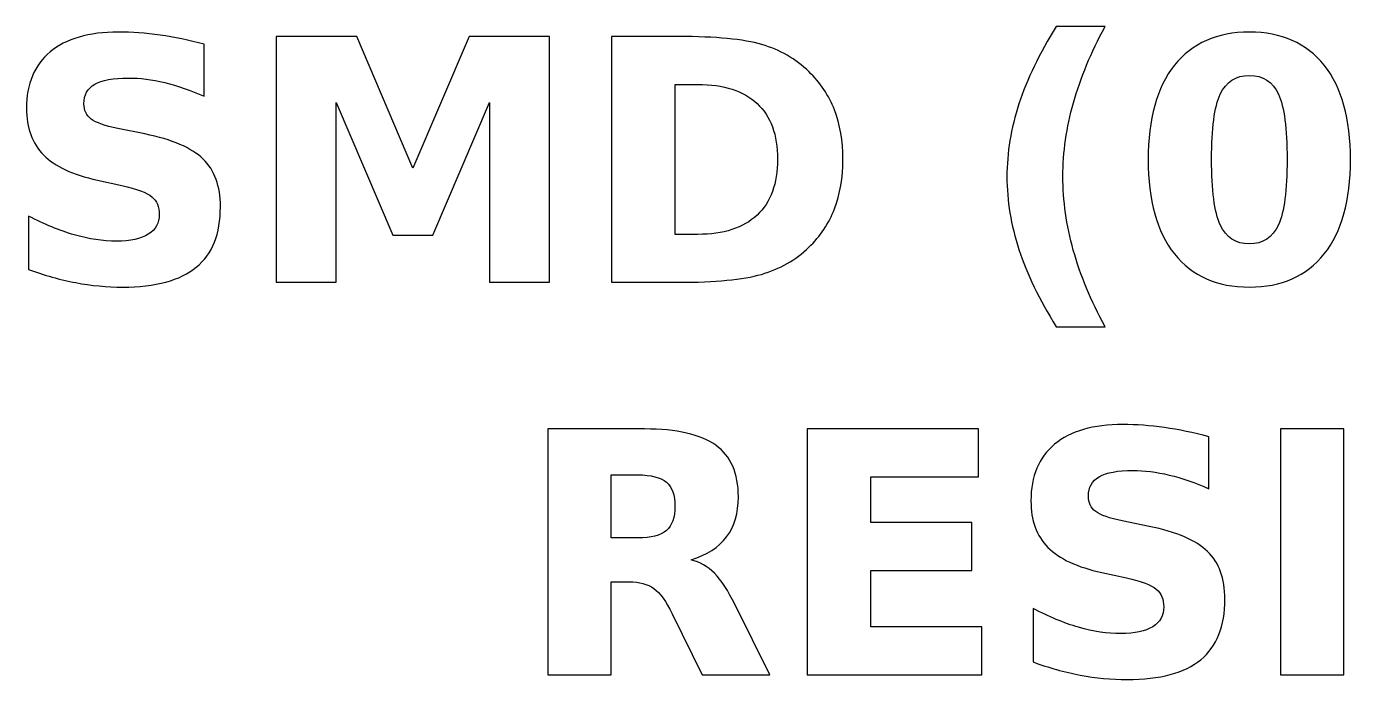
# Model space of a CAD drawing. Extents: x -112.4 to -97.6, y -152.4 to -142.
# Drawn here: x -112.42 to -106.88, y -144.69 to -141.95 of the extents above; entities that cross this region are included whole.
import ezdxf

# ---------------------------------------------------------------- set-up
doc = ezdxf.new("R2010")
doc.units = 0
doc.header["$MEASUREMENT"] = 0
doc.layers.add('LAYER_1', color=7, linetype='CONTINUOUS')

msp = doc.modelspace()

# ---------------------------------------------------------------- linework, layer by layer
at = {"layer": 'LAYER_1'}
for points, knots in [([(-107.9099, -143.2106), (-107.9099, -143.2106), (-108.1145, -143.2106), (-108.1145, -143.2106), (-108.1145, -143.2106), (-108.1848, -143.0973), (-108.2368, -142.9893), (-108.2702, -142.887), (-108.2702, -142.887), (-108.3038, -142.7849), (-108.3205, -142.6836), (-108.3205, -142.5829), (-108.3205, -142.5829), (-108.3205, -142.4823), (-108.3036, -142.3804), (-108.27, -142.2774), (-108.27, -142.2774), (-108.2361, -142.1742), (-108.1844, -142.0665), (-108.1145, -141.9538), (-108.1145, -141.9538), (-108.1145, -141.9538), (-107.9099, -141.9538), (-107.9099, -141.9538), (-107.9099, -141.9538), (-107.9687, -142.0627), (-108.0127, -142.1692), (-108.0421, -142.2732), (-108.0421, -142.2732), (-108.0715, -142.3771), (-108.0863, -142.4799), (-108.0863, -142.5815), (-108.0863, -142.5815), (-108.0863, -142.6831), (-108.0717, -142.7859), (-108.0426, -142.8903), (-108.0426, -142.8903), (-108.0134, -142.9945), (-107.9692, -143.1013), (-107.9099, -143.2106)], [0, 0, 0, 0, 0.1, 0.1, 0.1, 0.1, 0.2, 0.2, 0.2, 0.2, 0.3, 0.3, 0.3, 0.3, 0.4, 0.4, 0.4, 0.4, 0.5, 0.5, 0.5, 0.5, 0.6, 0.6, 0.6, 0.6, 0.7, 0.7, 0.7, 0.7, 0.8, 0.8, 0.8, 0.8, 0.9, 0.9, 0.9, 0.9, 1, 1, 1, 1]), ([(-111.6794, -142.0284), (-111.6794, -142.0284), (-111.6794, -142.2459), (-111.6794, -142.2459), (-111.6794, -142.2459), (-111.7359, -142.2207), (-111.7911, -142.2017), (-111.8447, -142.1888), (-111.8447, -142.1888), (-111.8986, -142.1758), (-111.9494, -142.1695), (-111.9971, -142.1695), (-111.9971, -142.1695), (-112.0604, -142.1695), (-112.1074, -142.1782), (-112.1378, -142.1956), (-112.1378, -142.1956), (-112.1681, -142.2132), (-112.1832, -142.2403), (-112.1832, -142.277), (-112.1832, -142.277), (-112.1832, -142.3045), (-112.1731, -142.3261), (-112.1526, -142.3414), (-112.1526, -142.3414), (-112.1321, -142.3567), (-112.095, -142.3701), (-112.0411, -142.3811), (-112.0411, -142.3811), (-112.0411, -142.3811), (-111.9282, -142.4037), (-111.9282, -142.4037), (-111.9282, -142.4037), (-111.8137, -142.4268), (-111.7326, -142.4616), (-111.6844, -142.5086), (-111.6844, -142.5086), (-111.6361, -142.5554), (-111.6119, -142.622), (-111.6119, -142.7083), (-111.6119, -142.7083), (-111.6119, -142.8219), (-111.6455, -142.9063), (-111.7128, -142.9616), (-111.7128, -142.9616), (-111.7801, -143.0168), (-111.8828, -143.0446), (-112.0211, -143.0446), (-112.0211, -143.0446), (-112.0865, -143.0446), (-112.1519, -143.0385), (-112.2175, -143.026), (-112.2175, -143.026), (-112.2831, -143.0135), (-112.349, -142.9952), (-112.4146, -142.971), (-112.4146, -142.971), (-112.4146, -142.971), (-112.4146, -142.7471), (-112.4146, -142.7471), (-112.4146, -142.7471), (-112.349, -142.7819), (-112.2855, -142.8082), (-112.2241, -142.8259), (-112.2241, -142.8259), (-112.1627, -142.8435), (-112.1037, -142.8524), (-112.0468, -142.8524), (-112.0468, -142.8524), (-111.9889, -142.8524), (-111.9445, -142.8428), (-111.9137, -142.8235), (-111.9137, -142.8235), (-111.8828, -142.8042), (-111.8676, -142.7767), (-111.8676, -142.7407), (-111.8676, -142.7407), (-111.8676, -142.7087), (-111.8779, -142.6838), (-111.8988, -142.6664), (-111.8988, -142.6664), (-111.9198, -142.649), (-111.9614, -142.6333), (-112.024, -142.6196), (-112.024, -142.6196), (-112.024, -142.6196), (-112.1267, -142.5968), (-112.1267, -142.5968), (-112.1267, -142.5968), (-112.2295, -142.5747), (-112.3048, -142.5397), (-112.3523, -142.4914), (-112.3523, -142.4914), (-112.3998, -142.4432), (-112.4235, -142.3781), (-112.4235, -142.2965), (-112.4235, -142.2965), (-112.4235, -142.1939), (-112.3904, -142.1151), (-112.3243, -142.0601), (-112.3243, -142.0601), (-112.2582, -142.0048), (-112.1632, -141.9773), (-112.039, -141.9773), (-112.039, -141.9773), (-111.9826, -141.9773), (-111.9245, -141.9816), (-111.8647, -141.99), (-111.8647, -141.99), (-111.805, -141.9985), (-111.7432, -142.0112), (-111.6794, -142.0284)], [0, 0, 0, 0, 0.035714, 0.035714, 0.035714, 0.035714, 0.071429, 0.071429, 0.071429, 0.071429, 0.107143, 0.107143, 0.107143, 0.107143, 0.142857, 0.142857, 0.142857, 0.142857, 0.178571, 0.178571, 0.178571, 0.178571, 0.214286, 0.214286, 0.214286, 0.214286, 0.25, 0.25, 0.25, 0.25, 0.285714, 0.285714, 0.285714, 0.285714, 0.321429, 0.321429, 0.321429, 0.321429, 0.357143, 0.357143, 0.357143, 0.357143, 0.392857, 0.392857, 0.392857, 0.392857, 0.428571, 0.428571, 0.428571, 0.428571, 0.464286, 0.464286, 0.464286, 0.464286, 0.5, 0.5, 0.5, 0.5, 0.535714, 0.535714, 0.535714, 0.535714, 0.571429, 0.571429, 0.571429, 0.571429, 0.607143, 0.607143, 0.607143, 0.607143, 0.642857, 0.642857, 0.642857, 0.642857, 0.678571, 0.678571, 0.678571, 0.678571, 0.714286, 0.714286, 0.714286, 0.714286, 0.75, 0.75, 0.75, 0.75, 0.785714, 0.785714, 0.785714, 0.785714, 0.821429, 0.821429, 0.821429, 0.821429, 0.857143, 0.857143, 0.857143, 0.857143, 0.892857, 0.892857, 0.892857, 0.892857, 0.928571, 0.928571, 0.928571, 0.928571, 0.964286, 0.964286, 0.964286, 0.964286, 1, 1, 1, 1]), ([(-111.3791, -141.9959), (-111.3791, -141.9959), (-111.0416, -141.9959), (-111.0416, -141.9959), (-111.0416, -141.9959), (-111.0416, -141.9959), (-110.8071, -142.5465), (-110.8071, -142.5465), (-110.8071, -142.5465), (-110.8071, -142.5465), (-110.5715, -141.9959), (-110.5715, -141.9959), (-110.5715, -141.9959), (-110.5715, -141.9959), (-110.2347, -141.9959), (-110.2347, -141.9959), (-110.2347, -141.9959), (-110.2347, -141.9959), (-110.2347, -143.0246), (-110.2347, -143.0246), (-110.2347, -143.0246), (-110.2347, -143.0246), (-110.4854, -143.0246), (-110.4854, -143.0246), (-110.4854, -143.0246), (-110.4854, -143.0246), (-110.4854, -142.2722), (-110.4854, -142.2722), (-110.4854, -142.2722), (-110.4854, -142.2722), (-110.7225, -142.8268), (-110.7225, -142.8268), (-110.7225, -142.8268), (-110.7225, -142.8268), (-110.8906, -142.8268), (-110.8906, -142.8268), (-110.8906, -142.8268), (-110.8906, -142.8268), (-111.1277, -142.2722), (-111.1277, -142.2722), (-111.1277, -142.2722), (-111.1277, -142.2722), (-111.1277, -143.0246), (-111.1277, -143.0246), (-111.1277, -143.0246), (-111.1277, -143.0246), (-111.3791, -143.0246), (-111.3791, -143.0246), (-111.3791, -143.0246), (-111.3791, -143.0246), (-111.3791, -141.9959), (-111.3791, -141.9959)], [0, 0, 0, 0, 0.076923, 0.076923, 0.076923, 0.076923, 0.153846, 0.153846, 0.153846, 0.153846, 0.230769, 0.230769, 0.230769, 0.230769, 0.307692, 0.307692, 0.307692, 0.307692, 0.384615, 0.384615, 0.384615, 0.384615, 0.461538, 0.461538, 0.461538, 0.461538, 0.538462, 0.538462, 0.538462, 0.538462, 0.615385, 0.615385, 0.615385, 0.615385, 0.692308, 0.692308, 0.692308, 0.692308, 0.769231, 0.769231, 0.769231, 0.769231, 0.846154, 0.846154, 0.846154, 0.846154, 0.923077, 0.923077, 0.923077, 0.923077, 1, 1, 1, 1]), ([(-109.9748, -141.9959), (-109.9748, -141.9959), (-109.6949, -141.9959), (-109.6949, -141.9959), (-109.6949, -141.9959), (-109.5388, -141.9959), (-109.4226, -142.007), (-109.3462, -142.0293), (-109.3462, -142.0293), (-109.2697, -142.0516), (-109.2041, -142.0893), (-109.1493, -142.1427), (-109.1493, -142.1427), (-109.1011, -142.189), (-109.0654, -142.2426), (-109.0418, -142.3033), (-109.0418, -142.3033), (-109.0186, -142.3637), (-109.0068, -142.4324), (-109.0068, -142.5093), (-109.0068, -142.5093), (-109.0068, -142.5869), (-109.0186, -142.6561), (-109.0418, -142.717), (-109.0418, -142.717), (-109.0654, -142.7779), (-109.1011, -142.8315), (-109.1493, -142.8778), (-109.1493, -142.8778), (-109.2046, -142.9312), (-109.2707, -142.9689), (-109.3478, -142.9912), (-109.3478, -142.9912), (-109.425, -143.0135), (-109.5407, -143.0246), (-109.6949, -143.0246), (-109.6949, -143.0246), (-109.6949, -143.0246), (-109.9748, -143.0246), (-109.9748, -143.0246), (-109.9748, -143.0246), (-109.9748, -143.0246), (-109.9748, -141.9959), (-109.9748, -141.9959)], [0, 0, 0, 0, 0.090909, 0.090909, 0.090909, 0.090909, 0.181818, 0.181818, 0.181818, 0.181818, 0.272727, 0.272727, 0.272727, 0.272727, 0.363636, 0.363636, 0.363636, 0.363636, 0.454545, 0.454545, 0.454545, 0.454545, 0.545455, 0.545455, 0.545455, 0.545455, 0.636364, 0.636364, 0.636364, 0.636364, 0.727273, 0.727273, 0.727273, 0.727273, 0.818182, 0.818182, 0.818182, 0.818182, 0.909091, 0.909091, 0.909091, 0.909091, 1, 1, 1, 1]), ([(-106.8826, -142.5112), (-106.8826, -142.6817), (-106.9193, -142.8132), (-106.9929, -142.9058), (-106.9929, -142.9058), (-107.0663, -142.9983), (-107.1707, -143.0446), (-107.3057, -143.0446), (-107.3057, -143.0446), (-107.4412, -143.0446), (-107.5458, -142.9983), (-107.6192, -142.9058), (-107.6192, -142.9058), (-107.6928, -142.8132), (-107.7295, -142.6817), (-107.7295, -142.5112), (-107.7295, -142.5112), (-107.7295, -142.3405), (-107.6928, -142.2087), (-107.6192, -142.1161), (-107.6192, -142.1161), (-107.5458, -142.0237), (-107.4412, -141.9773), (-107.3057, -141.9773), (-107.3057, -141.9773), (-107.1707, -141.9773), (-107.0663, -142.0237), (-106.9929, -142.1161), (-106.9929, -142.1161), (-106.9193, -142.2087), (-106.8826, -142.3405), (-106.8826, -142.5112)], [0, 0, 0, 0, 0.125, 0.125, 0.125, 0.125, 0.25, 0.25, 0.25, 0.25, 0.375, 0.375, 0.375, 0.375, 0.5, 0.5, 0.5, 0.5, 0.625, 0.625, 0.625, 0.625, 0.75, 0.75, 0.75, 0.75, 0.875, 0.875, 0.875, 0.875, 1, 1, 1, 1]), ([(-107.1479, -142.5093), (-107.1479, -142.3807), (-107.1599, -142.2901), (-107.1841, -142.2374), (-107.1841, -142.2374), (-107.2081, -142.185), (-107.2488, -142.1587), (-107.3057, -142.1587), (-107.3057, -142.1587), (-107.3626, -142.1587), (-107.4033, -142.185), (-107.4278, -142.2374), (-107.4278, -142.2374), (-107.452, -142.2901), (-107.4642, -142.3807), (-107.4642, -142.5093), (-107.4642, -142.5093), (-107.4642, -142.6391), (-107.452, -142.7309), (-107.4278, -142.784), (-107.4278, -142.784), (-107.4033, -142.8374), (-107.3626, -142.864), (-107.3057, -142.864), (-107.3057, -142.864), (-107.2493, -142.864), (-107.2088, -142.8374), (-107.1843, -142.784), (-107.1843, -142.784), (-107.1601, -142.7309), (-107.1479, -142.6391), (-107.1479, -142.5093)], [0, 0, 0, 0, 0.125, 0.125, 0.125, 0.125, 0.25, 0.25, 0.25, 0.25, 0.375, 0.375, 0.375, 0.375, 0.5, 0.5, 0.5, 0.5, 0.625, 0.625, 0.625, 0.625, 0.75, 0.75, 0.75, 0.75, 0.875, 0.875, 0.875, 0.875, 1, 1, 1, 1]), ([(-109.7095, -142.1965), (-109.7095, -142.1965), (-109.7095, -142.824), (-109.7095, -142.824), (-109.7095, -142.824), (-109.7095, -142.824), (-109.6145, -142.824), (-109.6145, -142.824), (-109.6145, -142.824), (-109.5061, -142.824), (-109.4233, -142.7972), (-109.3662, -142.7433), (-109.3662, -142.7433), (-109.309, -142.6897), (-109.2803, -142.6116), (-109.2803, -142.5093), (-109.2803, -142.5093), (-109.2803, -142.4072), (-109.3088, -142.3296), (-109.3657, -142.2765), (-109.3657, -142.2765), (-109.4226, -142.2231), (-109.5056, -142.1965), (-109.6145, -142.1965), (-109.6145, -142.1965), (-109.6145, -142.1965), (-109.7095, -142.1965), (-109.7095, -142.1965)], [0, 0, 0, 0, 0.142857, 0.142857, 0.142857, 0.142857, 0.285714, 0.285714, 0.285714, 0.285714, 0.428571, 0.428571, 0.428571, 0.428571, 0.571429, 0.571429, 0.571429, 0.571429, 0.714286, 0.714286, 0.714286, 0.714286, 0.857143, 0.857143, 0.857143, 0.857143, 1, 1, 1, 1]), ([(-107.4759, -143.6709), (-107.4759, -143.6709), (-107.4759, -143.8884), (-107.4759, -143.8884), (-107.4759, -143.8884), (-107.5324, -143.8632), (-107.5876, -143.8442), (-107.6412, -143.8313), (-107.6412, -143.8313), (-107.6951, -143.8183), (-107.7459, -143.812), (-107.7936, -143.812), (-107.7936, -143.812), (-107.8569, -143.812), (-107.9039, -143.8207), (-107.9343, -143.8381), (-107.9343, -143.8381), (-107.9646, -143.8557), (-107.9797, -143.8828), (-107.9797, -143.9195), (-107.9797, -143.9195), (-107.9797, -143.947), (-107.9696, -143.9686), (-107.9491, -143.9839), (-107.9491, -143.9839), (-107.9286, -143.9992), (-107.8915, -144.0126), (-107.8376, -144.0236), (-107.8376, -144.0236), (-107.8376, -144.0236), (-107.7247, -144.0462), (-107.7247, -144.0462), (-107.7247, -144.0462), (-107.6102, -144.0693), (-107.5291, -144.1041), (-107.4809, -144.1511), (-107.4809, -144.1511), (-107.4326, -144.1979), (-107.4084, -144.2645), (-107.4084, -144.3508), (-107.4084, -144.3508), (-107.4084, -144.4644), (-107.442, -144.5488), (-107.5093, -144.6041), (-107.5093, -144.6041), (-107.5766, -144.6593), (-107.6793, -144.6871), (-107.8176, -144.6871), (-107.8176, -144.6871), (-107.883, -144.6871), (-107.9484, -144.681), (-108.014, -144.6685), (-108.014, -144.6685), (-108.0796, -144.656), (-108.1455, -144.6377), (-108.2111, -144.6135), (-108.2111, -144.6135), (-108.2111, -144.6135), (-108.2111, -144.3896), (-108.2111, -144.3896), (-108.2111, -144.3896), (-108.1455, -144.4244), (-108.082, -144.4507), (-108.0206, -144.4684), (-108.0206, -144.4684), (-107.9592, -144.486), (-107.9002, -144.4949), (-107.8433, -144.4949), (-107.8433, -144.4949), (-107.7854, -144.4949), (-107.741, -144.4853), (-107.7102, -144.466), (-107.7102, -144.466), (-107.6793, -144.4467), (-107.6641, -144.4192), (-107.6641, -144.3832), (-107.6641, -144.3832), (-107.6641, -144.3512), (-107.6744, -144.3263), (-107.6953, -144.3089), (-107.6953, -144.3089), (-107.7163, -144.2915), (-107.7579, -144.2758), (-107.8205, -144.2621), (-107.8205, -144.2621), (-107.8205, -144.2621), (-107.9232, -144.2393), (-107.9232, -144.2393), (-107.9232, -144.2393), (-108.026, -144.2172), (-108.1013, -144.1822), (-108.1488, -144.1339), (-108.1488, -144.1339), (-108.1963, -144.0857), (-108.22, -144.0206), (-108.22, -143.939), (-108.22, -143.939), (-108.22, -143.8364), (-108.1869, -143.7576), (-108.1208, -143.7026), (-108.1208, -143.7026), (-108.0547, -143.6473), (-107.9597, -143.6198), (-107.8355, -143.6198), (-107.8355, -143.6198), (-107.7791, -143.6198), (-107.721, -143.6241), (-107.6612, -143.6325), (-107.6612, -143.6325), (-107.6015, -143.641), (-107.5397, -143.6537), (-107.4759, -143.6709)], [0, 0, 0, 0, 0.035714, 0.035714, 0.035714, 0.035714, 0.071429, 0.071429, 0.071429, 0.071429, 0.107143, 0.107143, 0.107143, 0.107143, 0.142857, 0.142857, 0.142857, 0.142857, 0.178571, 0.178571, 0.178571, 0.178571, 0.214286, 0.214286, 0.214286, 0.214286, 0.25, 0.25, 0.25, 0.25, 0.285714, 0.285714, 0.285714, 0.285714, 0.321429, 0.321429, 0.321429, 0.321429, 0.357143, 0.357143, 0.357143, 0.357143, 0.392857, 0.392857, 0.392857, 0.392857, 0.428571, 0.428571, 0.428571, 0.428571, 0.464286, 0.464286, 0.464286, 0.464286, 0.5, 0.5, 0.5, 0.5, 0.535714, 0.535714, 0.535714, 0.535714, 0.571429, 0.571429, 0.571429, 0.571429, 0.607143, 0.607143, 0.607143, 0.607143, 0.642857, 0.642857, 0.642857, 0.642857, 0.678571, 0.678571, 0.678571, 0.678571, 0.714286, 0.714286, 0.714286, 0.714286, 0.75, 0.75, 0.75, 0.75, 0.785714, 0.785714, 0.785714, 0.785714, 0.821429, 0.821429, 0.821429, 0.821429, 0.857143, 0.857143, 0.857143, 0.857143, 0.892857, 0.892857, 0.892857, 0.892857, 0.928571, 0.928571, 0.928571, 0.928571, 0.964286, 0.964286, 0.964286, 0.964286, 1, 1, 1, 1]), ([(-109.977, -144.2779), (-109.977, -144.2779), (-109.977, -144.6671), (-109.977, -144.6671), (-109.977, -144.6671), (-109.977, -144.6671), (-110.2423, -144.6671), (-110.2423, -144.6671), (-110.2423, -144.6671), (-110.2423, -144.6671), (-110.2423, -143.6384), (-110.2423, -143.6384), (-110.2423, -143.6384), (-110.2423, -143.6384), (-109.8371, -143.6384), (-109.8371, -143.6384), (-109.8371, -143.6384), (-109.7016, -143.6384), (-109.6021, -143.6612), (-109.5391, -143.7066), (-109.5391, -143.7066), (-109.4759, -143.752), (-109.4443, -143.824), (-109.4443, -143.9223), (-109.4443, -143.9223), (-109.4443, -143.9902), (-109.4608, -144.0462), (-109.4935, -144.0897), (-109.4935, -144.0897), (-109.5264, -144.1335), (-109.576, -144.1657), (-109.6421, -144.1862), (-109.6421, -144.1862), (-109.6059, -144.1946), (-109.5732, -144.2132), (-109.5445, -144.2424), (-109.5445, -144.2424), (-109.5158, -144.2715), (-109.4869, -144.3157), (-109.4575, -144.375), (-109.4575, -144.375), (-109.4575, -144.375), (-109.3133, -144.6671), (-109.3133, -144.6671), (-109.3133, -144.6671), (-109.3133, -144.6671), (-109.596, -144.6671), (-109.596, -144.6671), (-109.596, -144.6671), (-109.596, -144.6671), (-109.7214, -144.4115), (-109.7214, -144.4115), (-109.7214, -144.4115), (-109.7465, -144.3602), (-109.7722, -144.3249), (-109.7983, -144.3061), (-109.7983, -144.3061), (-109.8242, -144.2873), (-109.8587, -144.2779), (-109.902, -144.2779), (-109.902, -144.2779), (-109.902, -144.2779), (-109.977, -144.2779), (-109.977, -144.2779)], [0, 0, 0, 0, 0.0625, 0.0625, 0.0625, 0.0625, 0.125, 0.125, 0.125, 0.125, 0.1875, 0.1875, 0.1875, 0.1875, 0.25, 0.25, 0.25, 0.25, 0.3125, 0.3125, 0.3125, 0.3125, 0.375, 0.375, 0.375, 0.375, 0.4375, 0.4375, 0.4375, 0.4375, 0.5, 0.5, 0.5, 0.5, 0.5625, 0.5625, 0.5625, 0.5625, 0.625, 0.625, 0.625, 0.625, 0.6875, 0.6875, 0.6875, 0.6875, 0.75, 0.75, 0.75, 0.75, 0.8125, 0.8125, 0.8125, 0.8125, 0.875, 0.875, 0.875, 0.875, 0.9375, 0.9375, 0.9375, 0.9375, 1, 1, 1, 1]), ([(-109.1558, -143.6384), (-109.1558, -143.6384), (-108.4399, -143.6384), (-108.4399, -143.6384), (-108.4399, -143.6384), (-108.4399, -143.6384), (-108.4399, -143.839), (-108.4399, -143.839), (-108.4399, -143.839), (-108.4399, -143.839), (-108.8905, -143.839), (-108.8905, -143.839), (-108.8905, -143.839), (-108.8905, -143.839), (-108.8905, -144.0305), (-108.8905, -144.0305), (-108.8905, -144.0305), (-108.8905, -144.0305), (-108.467, -144.0305), (-108.467, -144.0305), (-108.467, -144.0305), (-108.467, -144.0305), (-108.467, -144.2311), (-108.467, -144.2311), (-108.467, -144.2311), (-108.467, -144.2311), (-108.8905, -144.2311), (-108.8905, -144.2311), (-108.8905, -144.2311), (-108.8905, -144.2311), (-108.8905, -144.4665), (-108.8905, -144.4665), (-108.8905, -144.4665), (-108.8905, -144.4665), (-108.4249, -144.4665), (-108.4249, -144.4665), (-108.4249, -144.4665), (-108.4249, -144.4665), (-108.4249, -144.6671), (-108.4249, -144.6671), (-108.4249, -144.6671), (-108.4249, -144.6671), (-109.1558, -144.6671), (-109.1558, -144.6671), (-109.1558, -144.6671), (-109.1558, -144.6671), (-109.1558, -143.6384), (-109.1558, -143.6384)], [0, 0, 0, 0, 0.083333, 0.083333, 0.083333, 0.083333, 0.166667, 0.166667, 0.166667, 0.166667, 0.25, 0.25, 0.25, 0.25, 0.333333, 0.333333, 0.333333, 0.333333, 0.416667, 0.416667, 0.416667, 0.416667, 0.5, 0.5, 0.5, 0.5, 0.583333, 0.583333, 0.583333, 0.583333, 0.666667, 0.666667, 0.666667, 0.666667, 0.75, 0.75, 0.75, 0.75, 0.833333, 0.833333, 0.833333, 0.833333, 0.916667, 0.916667, 0.916667, 0.916667, 1, 1, 1, 1]), ([(-107.1756, -143.6384), (-107.1756, -143.6384), (-106.9103, -143.6384), (-106.9103, -143.6384), (-106.9103, -143.6384), (-106.9103, -143.6384), (-106.9103, -144.6671), (-106.9103, -144.6671), (-106.9103, -144.6671), (-106.9103, -144.6671), (-107.1756, -144.6671), (-107.1756, -144.6671), (-107.1756, -144.6671), (-107.1756, -144.6671), (-107.1756, -143.6384), (-107.1756, -143.6384)], [0, 0, 0, 0, 0.25, 0.25, 0.25, 0.25, 0.5, 0.5, 0.5, 0.5, 0.75, 0.75, 0.75, 0.75, 1, 1, 1, 1]), ([(-109.8653, -144.0947), (-109.8098, -144.0947), (-109.7698, -144.0843), (-109.7458, -144.0636), (-109.7458, -144.0636), (-109.7216, -144.0429), (-109.7096, -144.0088), (-109.7096, -143.9615), (-109.7096, -143.9615), (-109.7096, -143.9147), (-109.7216, -143.8811), (-109.7458, -143.8609), (-109.7458, -143.8609), (-109.7698, -143.8407), (-109.8098, -143.8306), (-109.8653, -143.8306), (-109.8653, -143.8306), (-109.8653, -143.8306), (-109.977, -143.8306), (-109.977, -143.8306), (-109.977, -143.8306), (-109.977, -143.8306), (-109.977, -144.0947), (-109.977, -144.0947), (-109.977, -144.0947), (-109.977, -144.0947), (-109.8653, -144.0947), (-109.8653, -144.0947)], [0, 0, 0, 0, 0.142857, 0.142857, 0.142857, 0.142857, 0.285714, 0.285714, 0.285714, 0.285714, 0.428571, 0.428571, 0.428571, 0.428571, 0.571429, 0.571429, 0.571429, 0.571429, 0.714286, 0.714286, 0.714286, 0.714286, 0.857143, 0.857143, 0.857143, 0.857143, 1, 1, 1, 1])]:
    msp.add_open_spline(points, degree=3, knots=knots, dxfattribs=at)

doc.saveas('drawing.dxf')
